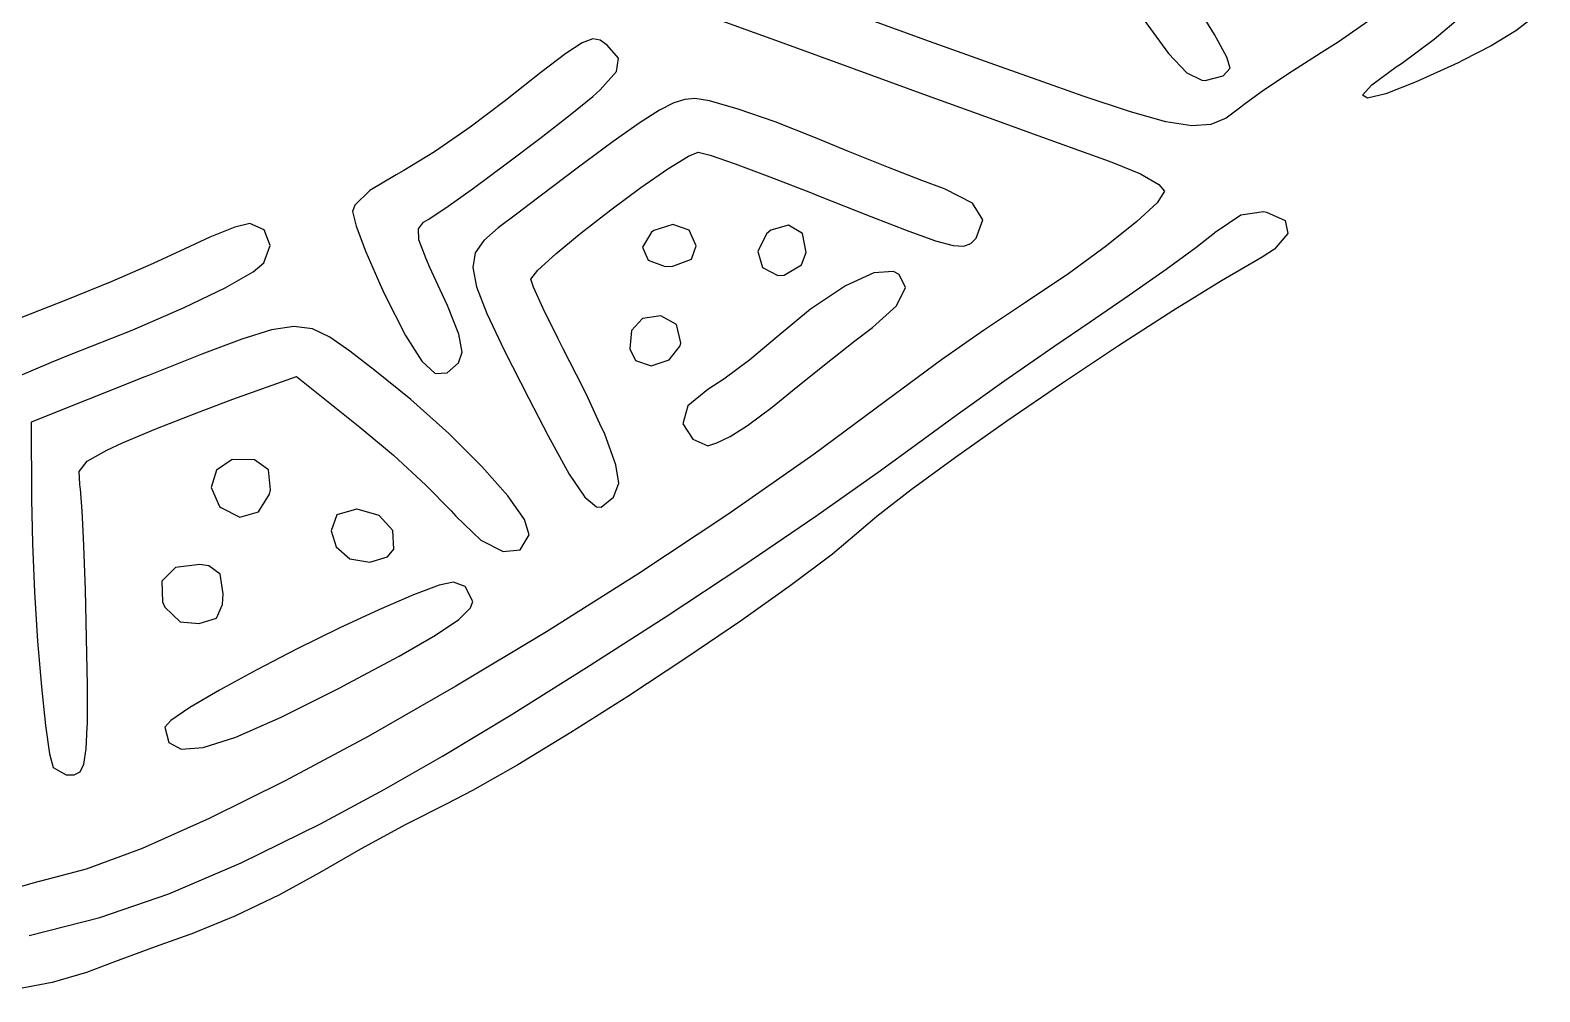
# Model space of a CAD drawing. Header units: inches. Extents: x -2.16 to 7.19, y -6.87 to -1.22.
# Drawn here: x 6.5 to 6.9228, y -5.9268 to -5.6574 of the extents above; entities that cross this region are included whole.
import ezdxf

# ---------------------------------------------------------------- set-up
doc = ezdxf.new("R2010")
doc.units = ezdxf.units.IN
doc.header["$MEASUREMENT"] = 0
doc.layers.add('Front', color=13, linetype='CONTINUOUS', true_color=0xc83434)

msp = doc.modelspace()

# ---------------------------------------------------------------- linework, layer by layer
at = {"layer": 'Front', "linetype": 'CONTINUOUS'}
for p, q in [((6.83164, -5.65865), (6.82614, -5.64977)), ((6.89318, -5.65997), (6.90469, -5.65022)), ((6.68775, -5.65265), (6.70972, -5.66063)), ((6.75056, -5.6601), (6.73237, -5.6535)), ((6.81201, -5.65467), (6.81877, -5.66394)), ((6.87773, -5.65284), (6.86631, -5.66077)), ((6.92278, -5.65252), (6.91603, -5.6576)), ((6.65757, -5.65989), (6.65462, -5.66101)), ((6.65965, -5.66024), (6.65757, -5.65989)), ((6.66161, -5.66164), (6.65965, -5.66024)), ((6.70972, -5.66063), (6.73073, -5.66825)), ((6.76881, -5.66667), (6.75056, -5.6601)), ((6.83509, -5.66502), (6.83164, -5.65865)), ((6.86631, -5.66077), (6.86261, -5.66313)), ((6.88403, -5.66676), (6.89318, -5.65997)), ((6.91603, -5.6576), (6.90917, -5.66181)), ((6.65002, -5.66401), (6.64303, -5.66931)), ((6.65462, -5.66101), (6.65002, -5.66401)), ((6.66475, -5.66529), (6.66161, -5.66164)), ((6.81877, -5.66394), (6.82392, -5.66934)), ((6.83604, -5.66811), (6.83509, -5.66502)), ((6.86261, -5.66313), (6.85348, -5.66891)), ((6.90917, -5.66181), (6.90133, -5.66587)), ((6.64303, -5.66931), (6.63307, -5.67716)), ((6.65963, -5.67417), (6.66418, -5.66904)), ((6.66418, -5.66904), (6.66475, -5.66529)), ((6.73073, -5.66825), (6.75019, -5.67531)), ((6.7865, -5.67297), (6.76881, -5.66667)), ((6.82392, -5.66934), (6.82809, -5.67146)), ((6.83408, -5.67019), (6.83604, -5.66811)), ((6.85348, -5.66891), (6.8455, -5.67425)), ((6.87575, -5.67271), (6.88259, -5.66771)), ((6.88259, -5.66771), (6.88403, -5.66676)), ((6.89993, -5.66656), (6.88818, -5.67193)), ((6.90133, -5.66587), (6.89993, -5.66656)), ((6.79486, -5.6759), (6.7865, -5.67297)), ((6.82809, -5.67146), (6.8291, -5.67155)), ((6.8291, -5.67155), (6.83408, -5.67019)), ((6.87315, -5.67563), (6.87575, -5.67271)), ((6.88818, -5.67193), (6.87963, -5.67524)), ((6.63307, -5.67716), (6.62325, -5.68456)), ((6.65123, -5.68115), (6.65757, -5.67599)), ((6.65757, -5.67599), (6.65963, -5.67417)), ((6.68024, -5.6778), (6.67626, -5.67981)), ((6.68335, -5.67686), (6.68024, -5.6778)), ((6.68617, -5.67661), (6.68335, -5.67686)), ((6.69026, -5.67727), (6.68617, -5.67661)), ((6.69829, -5.67957), (6.69026, -5.67727)), ((6.75019, -5.67531), (6.76755, -5.6816)), ((6.80819, -5.68033), (6.79486, -5.6759)), ((6.8455, -5.67425), (6.84001, -5.67821)), ((6.87453, -5.67647), (6.87315, -5.67563)), ((6.87963, -5.67524), (6.87453, -5.67647)), ((6.64273, -5.68776), (6.65123, -5.68115)), ((6.67626, -5.67981), (6.67081, -5.68328)), ((6.7086, -5.68314), (6.69829, -5.67957)), ((6.76755, -5.6816), (6.78221, -5.68692)), ((6.81806, -5.68308), (6.80819, -5.68033)), ((6.839, -5.67904), (6.83496, -5.68212)), ((6.84001, -5.67821), (6.839, -5.67904)), ((6.62325, -5.68456), (6.61319, -5.69149)), ((6.67081, -5.68328), (6.66331, -5.68859)), ((6.71992, -5.68758), (6.7086, -5.68314)), ((6.82528, -5.68423), (6.81806, -5.68308)), ((6.83065, -5.68388), (6.82528, -5.68423)), ((6.83496, -5.68212), (6.83065, -5.68388)), ((6.63329, -5.69491), (6.64273, -5.68776)), ((6.66331, -5.68859), (6.65316, -5.69612)), ((6.72915, -5.69138), (6.71992, -5.68758)), ((6.78221, -5.68692), (6.79362, -5.69104)), ((6.61319, -5.69149), (6.60465, -5.69677)), ((6.67862, -5.69625), (6.68434, -5.69268)), ((6.68434, -5.69268), (6.68704, -5.69156)), ((6.68704, -5.69156), (6.69039, -5.69244)), ((6.69039, -5.69244), (6.6974, -5.69486)), ((6.74033, -5.69588), (6.72915, -5.69138)), ((6.79362, -5.69104), (6.80119, -5.69378)), ((6.80119, -5.69378), (6.80338, -5.69457)), ((6.80338, -5.69457), (6.81093, -5.6977)), ((6.60245, -5.69795), (6.59515, -5.70238)), ((6.60465, -5.69677), (6.60245, -5.69795)), ((6.62412, -5.70169), (6.63329, -5.69491)), ((6.65316, -5.69612), (6.63976, -5.70625)), ((6.67105, -5.70153), (6.67862, -5.69625)), ((6.6974, -5.69486), (6.70711, -5.69847)), ((6.70711, -5.69847), (6.71855, -5.70292)), ((6.74968, -5.69954), (6.74033, -5.69588)), ((6.81093, -5.6977), (6.81609, -5.70065)), ((6.59515, -5.70238), (6.5909, -5.70649)), ((6.61643, -5.70718), (6.62412, -5.70169)), ((6.66262, -5.70776), (6.67105, -5.70153)), ((6.71855, -5.70292), (6.72079, -5.70381)), ((6.75579, -5.70181), (6.74968, -5.69954)), ((6.75627, -5.70197), (6.75579, -5.70181)), ((6.76388, -5.70592), (6.75627, -5.70197)), ((6.81765, -5.70251), (6.81557, -5.70575)), ((6.81609, -5.70065), (6.81765, -5.70251)), ((6.5909, -5.70649), (6.59025, -5.70825)), ((6.61144, -5.71046), (6.61643, -5.70718)), ((6.63976, -5.70625), (6.6366, -5.70866)), ((6.72079, -5.70381), (6.73541, -5.70963)), ((6.76683, -5.71057), (6.76388, -5.70592)), ((6.81557, -5.70575), (6.80993, -5.71105)), ((6.56151, -5.71155), (6.55733, -5.71261)), ((6.56552, -5.71332), (6.56151, -5.71155)), ((6.59025, -5.70825), (6.59128, -5.71232)), ((6.60872, -5.71309), (6.61019, -5.71125)), ((6.61019, -5.71125), (6.61144, -5.71046)), ((6.6366, -5.70866), (6.63109, -5.71283)), ((6.65433, -5.7142), (6.66262, -5.70776)), ((6.73541, -5.70963), (6.7461, -5.71376)), ((6.76494, -5.71567), (6.76683, -5.71057)), ((6.80993, -5.71105), (6.80145, -5.71785)), ((6.83188, -5.71401), (6.83902, -5.70917)), ((6.83902, -5.70917), (6.84542, -5.70825)), ((6.84542, -5.70825), (6.84625, -5.70839)), ((6.84625, -5.70839), (6.85149, -5.71072)), ((6.85149, -5.71072), (6.85222, -5.71441)), ((6.55035, -5.71538), (6.54331, -5.71865)), ((6.55733, -5.71261), (6.55035, -5.71538)), ((6.56717, -5.7177), (6.56552, -5.71332)), ((6.59128, -5.71232), (6.59401, -5.71952)), ((6.60887, -5.71612), (6.60872, -5.71309)), ((6.63109, -5.71283), (6.62707, -5.7163)), ((6.64942, -5.71823), (6.65433, -5.7142)), ((6.67403, -5.71402), (6.67152, -5.71823)), ((6.67469, -5.71352), (6.67403, -5.71402)), ((6.68, -5.71184), (6.67469, -5.71352)), ((6.68456, -5.71347), (6.68, -5.71184)), ((6.6865, -5.71783), (6.68456, -5.71347)), ((6.70622, -5.71451), (6.70381, -5.71942)), ((6.70744, -5.71347), (6.70622, -5.71451)), ((6.71238, -5.71207), (6.70744, -5.71347)), ((6.71625, -5.7144), (6.71238, -5.71207)), ((6.7173, -5.71966), (6.71625, -5.7144)), ((6.7461, -5.71376), (6.75354, -5.71639)), ((6.76343, -5.71719), (6.76491, -5.71571)), ((6.76491, -5.71571), (6.76494, -5.71567)), ((6.8264, -5.71832), (6.8317, -5.71416)), ((6.8317, -5.71416), (6.83188, -5.71401)), ((6.85222, -5.71441), (6.84851, -5.71879)), ((6.54331, -5.71865), (6.53443, -5.72279)), ((6.56543, -5.72259), (6.56717, -5.7177)), ((6.59401, -5.71952), (6.59793, -5.7285)), ((6.61085, -5.72145), (6.60887, -5.71612)), ((6.62465, -5.71975), (6.62392, -5.72387)), ((6.62707, -5.7163), (6.62465, -5.71975)), ((6.64215, -5.72463), (6.64717, -5.72007)), ((6.64717, -5.72007), (6.64942, -5.71823)), ((6.67152, -5.71823), (6.67308, -5.72188)), ((6.68517, -5.72161), (6.68594, -5.71942)), ((6.68594, -5.71942), (6.6865, -5.71783)), ((6.70381, -5.71942), (6.70512, -5.72389)), ((6.71599, -5.72316), (6.7173, -5.71966)), ((6.75354, -5.71639), (6.75845, -5.71772)), ((6.75845, -5.71772), (6.76151, -5.71792)), ((6.76151, -5.71792), (6.76343, -5.71719)), ((6.80145, -5.71785), (6.79083, -5.72558)), ((6.81809, -5.72439), (6.8264, -5.71832)), ((6.84851, -5.71879), (6.84501, -5.72104)), ((6.53443, -5.72279), (6.52283, -5.72781)), ((6.5624, -5.7251), (6.56543, -5.72259)), ((6.61195, -5.72387), (6.61085, -5.72145)), ((6.61483, -5.73017), (6.61195, -5.72387)), ((6.62392, -5.72387), (6.62496, -5.72933)), ((6.67308, -5.72188), (6.67787, -5.72363)), ((6.67787, -5.72363), (6.67995, -5.72356)), ((6.67995, -5.72356), (6.68517, -5.72161)), ((6.70512, -5.72389), (6.70937, -5.72611)), ((6.7112, -5.72605), (6.71599, -5.72316)), ((6.80786, -5.73158), (6.81809, -5.72439)), ((6.84501, -5.72104), (6.83366, -5.72761)), ((6.52283, -5.72781), (6.51045, -5.73289)), ((6.55462, -5.7296), (6.5624, -5.7251)), ((6.59793, -5.7285), (6.59925, -5.73133)), ((6.64025, -5.72713), (6.64215, -5.72463)), ((6.64099, -5.7294), (6.64025, -5.72713)), ((6.70937, -5.72611), (6.7112, -5.72605)), ((6.73629, -5.72535), (6.7283, -5.72901)), ((6.74173, -5.72504), (6.73629, -5.72535)), ((6.74332, -5.72585), (6.74173, -5.72504)), ((6.74511, -5.72951), (6.74332, -5.72585)), ((6.79083, -5.72558), (6.77877, -5.73369)), ((6.83366, -5.72761), (6.81998, -5.73608)), ((6.54315, -5.73514), (6.55462, -5.7296)), ((6.59925, -5.73133), (6.60506, -5.74291)), ((6.61684, -5.73456), (6.61483, -5.73017)), ((6.62496, -5.72933), (6.62787, -5.73682)), ((6.64366, -5.73537), (6.64099, -5.7294)), ((6.7283, -5.72901), (6.71851, -5.7356)), ((6.74258, -5.73463), (6.74511, -5.72951)), ((6.79684, -5.7391), (6.80786, -5.73158)), ((6.50525, -5.73494), (6.49172, -5.74022)), ((6.51045, -5.73289), (6.50525, -5.73494)), ((6.52858, -5.74145), (6.54315, -5.73514)), ((6.62001, -5.74258), (6.61684, -5.73456)), ((6.62787, -5.73682), (6.63274, -5.74701)), ((6.64782, -5.74391), (6.64366, -5.73537)), ((6.71851, -5.7356), (6.70916, -5.74334)), ((6.73588, -5.74074), (6.74258, -5.73463)), ((6.77702, -5.73482), (6.76694, -5.74154)), ((6.77877, -5.73369), (6.77702, -5.73482)), ((6.81998, -5.73608), (6.80483, -5.74584)), ((6.57385, -5.74042), (6.56755, -5.74135)), ((6.57902, -5.74112), (6.57385, -5.74042)), ((6.58394, -5.74343), (6.57902, -5.74112)), ((6.6715, -5.73814), (6.66842, -5.74156)), ((6.67657, -5.73748), (6.6715, -5.73814)), ((6.68103, -5.73991), (6.67657, -5.73748)), ((6.68226, -5.74499), (6.68103, -5.73991)), ((6.73098, -5.74446), (6.73588, -5.74074)), ((6.78663, -5.74604), (6.79684, -5.7391)), ((6.5115, -5.74822), (6.52858, -5.74145)), ((6.55925, -5.74393), (6.54806, -5.74819)), ((6.56755, -5.74135), (6.55925, -5.74393)), ((6.58949, -5.74731), (6.58394, -5.74343)), ((6.60506, -5.74291), (6.60964, -5.75018)), ((6.62098, -5.74763), (6.62001, -5.74258)), ((6.64923, -5.74669), (6.64782, -5.74391)), ((6.66842, -5.74156), (6.6679, -5.74669)), ((6.68207, -5.74585), (6.68226, -5.74499)), ((6.70916, -5.74334), (6.70155, -5.74975)), ((6.72243, -5.75119), (6.73098, -5.74446)), ((6.76694, -5.74154), (6.75522, -5.74979)), ((6.506, -5.75039), (6.5115, -5.74822)), ((6.54806, -5.74819), (6.5331, -5.75415)), ((6.59655, -5.75275), (6.58949, -5.74731)), ((6.61997, -5.75063), (6.62098, -5.74763)), ((6.63274, -5.74701), (6.63966, -5.76058)), ((6.65298, -5.754), (6.64923, -5.74669)), ((6.6679, -5.74669), (6.66953, -5.74999)), ((6.67891, -5.74978), (6.68207, -5.74585)), ((6.70155, -5.74975), (6.69429, -5.7552)), ((6.77271, -5.75573), (6.78663, -5.74604)), ((6.80483, -5.74584), (6.78906, -5.75633)), ((6.49653, -5.75442), (6.506, -5.75039)), ((6.6066, -5.76088), (6.59655, -5.75275)), ((6.60964, -5.75018), (6.61341, -5.75355)), ((6.61341, -5.75355), (6.61682, -5.75343)), ((6.61682, -5.75343), (6.61997, -5.75063)), ((6.66953, -5.74999), (6.67394, -5.75146)), ((6.67394, -5.75146), (6.67891, -5.74978)), ((6.714, -5.75802), (6.72243, -5.75119)), ((6.75522, -5.74979), (6.7441, -5.75796)), ((6.53213, -5.75454), (6.50025, -5.76722)), ((6.5331, -5.75415), (6.53213, -5.75454)), ((6.55679, -5.7608), (6.57458, -5.7544)), ((6.57458, -5.7544), (6.59232, -5.7686)), ((6.65578, -5.7595), (6.65298, -5.754)), ((6.68979, -5.75804), (6.68421, -5.76263)), ((6.69429, -5.7552), (6.68979, -5.75804)), ((6.70777, -5.763), (6.714, -5.75802)), ((6.7441, -5.75796), (6.74232, -5.75932)), ((6.75924, -5.76532), (6.77271, -5.75573)), ((6.78906, -5.75633), (6.77354, -5.76694)), ((6.5467, -5.76456), (6.55679, -5.7608)), ((6.61721, -5.77038), (6.6066, -5.76088)), ((6.63966, -5.76058), (6.64506, -5.77106)), ((6.65954, -5.76767), (6.65578, -5.7595)), ((6.74232, -5.75932), (6.71959, -5.77615)), ((6.53521, -5.76908), (6.5467, -5.76456)), ((6.68421, -5.76263), (6.68279, -5.76767)), ((6.70084, -5.76813), (6.70777, -5.763)), ((6.74809, -5.77349), (6.75924, -5.76532)), ((6.50025, -5.76722), (6.50036, -5.78876)), ((6.52581, -5.77302), (6.53521, -5.76908)), ((6.59232, -5.7686), (6.6017, -5.7765)), ((6.62649, -5.77962), (6.61721, -5.77038)), ((6.6609, -5.77062), (6.65954, -5.76767)), ((6.66403, -5.77916), (6.6609, -5.77062)), ((6.68279, -5.76767), (6.68554, -5.77197)), ((6.69604, -5.77121), (6.70084, -5.76813)), ((6.77354, -5.76694), (6.75913, -5.77709)), ((6.51596, -5.77814), (6.52142, -5.77502)), ((6.52142, -5.77502), (6.52581, -5.77302)), ((6.64506, -5.77106), (6.6509, -5.78176)), ((6.68554, -5.77197), (6.68979, -5.77385)), ((6.68979, -5.77385), (6.69234, -5.77299)), ((6.69234, -5.77299), (6.69604, -5.77121)), ((6.73816, -5.78077), (6.74809, -5.77349)), ((6.51376, -5.78101), (6.51596, -5.77814)), ((6.55652, -5.77767), (6.55215, -5.78071)), ((6.56278, -5.77781), (6.55652, -5.77767)), ((6.56671, -5.78057), (6.56278, -5.77781)), ((6.6017, -5.7765), (6.61077, -5.78483)), ((6.66485, -5.78429), (6.66403, -5.77916)), ((6.71959, -5.77615), (6.69534, -5.79308)), ((6.75913, -5.77709), (6.7467, -5.7862)), ((6.51386, -5.78457), (6.51376, -5.78101)), ((6.55215, -5.78071), (6.55066, -5.78554)), ((6.56727, -5.78614), (6.56671, -5.78057)), ((6.63376, -5.78789), (6.62649, -5.77962)), ((6.6509, -5.78176), (6.65532, -5.78824)), ((6.72002, -5.79354), (6.73816, -5.78077)), ((6.51401, -5.78554), (6.51386, -5.78457)), ((6.51406, -5.78589), (6.51401, -5.78554)), ((6.51456, -5.79214), (6.51406, -5.78589)), ((6.55066, -5.78554), (6.55302, -5.7908)), ((6.56391, -5.79233), (6.56705, -5.78739)), ((6.56705, -5.78739), (6.56727, -5.78614)), ((6.61077, -5.78483), (6.61789, -5.79206)), ((6.66338, -5.78823), (6.66485, -5.78429)), ((6.7467, -5.7862), (6.73711, -5.79367)), ((6.50036, -5.78876), (6.50062, -5.80123)), ((6.55302, -5.7908), (6.55335, -5.79114)), ((6.55335, -5.79114), (6.55875, -5.7938)), ((6.59141, -5.79155), (6.58588, -5.79321)), ((6.59157, -5.79155), (6.59141, -5.79155)), ((6.59771, -5.79334), (6.59157, -5.79155)), ((6.63839, -5.7945), (6.63376, -5.78789)), ((6.65532, -5.78824), (6.65864, -5.79093)), ((6.65864, -5.79093), (6.65987, -5.79103)), ((6.65987, -5.79103), (6.66338, -5.78823)), ((6.51484, -5.7977), (6.51456, -5.79214)), ((6.55875, -5.7938), (6.56391, -5.79233)), ((6.58588, -5.79321), (6.58426, -5.7977)), ((6.60159, -5.79757), (6.59771, -5.79334)), ((6.61789, -5.79206), (6.61922, -5.79356)), ((6.61922, -5.79356), (6.6262, -5.80024)), ((6.63972, -5.79875), (6.63839, -5.7945)), ((6.69534, -5.79308), (6.67014, -5.80979)), ((6.69954, -5.80745), (6.72002, -5.79354)), ((6.73711, -5.79367), (6.73275, -5.79742)), ((6.51505, -5.80189), (6.51484, -5.7977)), ((6.58426, -5.7977), (6.58568, -5.80217)), ((6.60186, -5.80277), (6.60159, -5.79757)), ((6.6262, -5.80024), (6.63244, -5.80345)), ((6.6372, -5.80301), (6.63972, -5.79875)), ((6.73275, -5.79742), (6.72469, -5.80418)), ((6.50062, -5.80123), (6.50122, -5.81483)), ((6.5154, -5.81176), (6.51505, -5.80189)), ((6.58568, -5.80217), (6.58956, -5.80547)), ((6.60007, -5.80496), (6.60186, -5.80277)), ((6.63244, -5.80345), (6.6372, -5.80301)), ((6.72469, -5.80418), (6.7132, -5.81282)), ((6.54068, -5.80792), (6.53691, -5.81176)), ((6.54754, -5.80705), (6.54068, -5.80792)), ((6.54999, -5.80747), (6.54754, -5.80705)), ((6.55322, -5.80978), (6.54999, -5.80747)), ((6.58956, -5.80547), (6.59511, -5.80643)), ((6.59511, -5.80643), (6.60007, -5.80496)), ((6.67779, -5.82181), (6.69954, -5.80745)), ((6.51548, -5.81411), (6.5154, -5.81176)), ((6.53691, -5.81176), (6.53706, -5.81753)), ((6.554, -5.8153), (6.55322, -5.80978)), ((6.61457, -5.81283), (6.60732, -5.81555)), ((6.61854, -5.81202), (6.61457, -5.81283)), ((6.62185, -5.81326), (6.61854, -5.81202)), ((6.67014, -5.80979), (6.64458, -5.82594)), ((6.7132, -5.81282), (6.69922, -5.82274)), ((6.50122, -5.81483), (6.50208, -5.82854)), ((6.51581, -5.82773), (6.51548, -5.81411)), ((6.55387, -5.81833), (6.554, -5.8153)), ((6.60732, -5.81555), (6.59768, -5.81974)), ((6.624, -5.81746), (6.62185, -5.81326)), ((6.53706, -5.81753), (6.53775, -5.81904)), ((6.53775, -5.81904), (6.54196, -5.82313)), ((6.55213, -5.82215), (6.55387, -5.81833)), ((6.59768, -5.81974), (6.58655, -5.82495)), ((6.62003, -5.82247), (6.62335, -5.81922)), ((6.62335, -5.81922), (6.624, -5.81746)), ((6.54196, -5.82313), (6.5473, -5.82357)), ((6.5473, -5.82357), (6.55213, -5.82215)), ((6.58655, -5.82495), (6.5748, -5.83074)), ((6.6135, -5.82689), (6.62003, -5.82247)), ((6.65582, -5.83595), (6.67779, -5.82181)), ((6.69922, -5.82274), (6.68365, -5.83334)), ((6.50208, -5.82854), (6.50312, -5.84134)), ((6.51601, -5.84084), (6.51581, -5.82773)), ((6.6033, -5.83278), (6.6135, -5.82689)), ((6.64458, -5.82594), (6.61922, -5.84119)), ((6.5748, -5.83074), (6.56332, -5.83666)), ((6.589, -5.84044), (6.6033, -5.83278)), ((6.68365, -5.83334), (6.66741, -5.84402)), ((6.56332, -5.83666), (6.553, -5.84227)), ((6.63468, -5.84916), (6.65582, -5.83595)), ((6.50312, -5.84134), (6.50425, -5.85219)), ((6.51602, -5.85158), (6.51601, -5.84084)), ((6.553, -5.84227), (6.54471, -5.84712)), ((6.57027, -5.84986), (6.58668, -5.84165)), ((6.58668, -5.84165), (6.589, -5.84044)), ((6.61922, -5.84119), (6.59464, -5.85521)), ((6.66741, -5.84402), (6.65142, -5.85416)), ((6.53935, -5.85077), (6.53775, -5.85261)), ((6.54471, -5.84712), (6.53935, -5.85077)), ((6.55762, -5.8554), (6.57027, -5.84986)), ((6.61544, -5.86078), (6.63468, -5.84916)), ((6.50425, -5.85219), (6.50539, -5.86008)), ((6.51572, -5.85872), (6.51597, -5.85261)), ((6.51597, -5.85261), (6.51602, -5.85158)), ((6.53775, -5.85261), (6.53882, -5.85689)), ((6.5484, -5.85837), (6.55762, -5.8554)), ((6.59464, -5.85521), (6.57142, -5.86767)), ((6.65142, -5.85416), (6.6366, -5.86316)), ((6.51506, -5.863), (6.51572, -5.85872)), ((6.53882, -5.85689), (6.54225, -5.85883)), ((6.54225, -5.85883), (6.5484, -5.85837)), ((6.50539, -5.86008), (6.50645, -5.86396)), ((6.51396, -5.86518), (6.51506, -5.863)), ((6.59916, -5.8701), (6.61544, -5.86078)), ((6.6366, -5.86316), (6.62386, -5.87041)), ((6.50645, -5.86396), (6.51011, -5.86603)), ((6.51011, -5.86603), (6.51236, -5.86599)), ((6.51236, -5.86599), (6.51396, -5.86518)), ((6.57142, -5.86767), (6.55013, -5.87824)), ((6.58132, -5.87967), (6.59916, -5.8701)), ((6.62386, -5.87041), (6.6165, -5.87421)), ((6.6165, -5.87421), (6.60523, -5.87993)), ((6.55013, -5.87824), (6.53134, -5.88658)), ((6.5591, -5.89067), (6.58132, -5.87967)), ((6.60523, -5.87993), (6.59249, -5.88684)), ((6.53134, -5.88658), (6.51564, -5.89237)), ((6.59249, -5.88684), (6.58104, -5.89344)), ((6.51564, -5.89237), (6.509, -5.89423)), ((6.53887, -5.8993), (6.5591, -5.89067)), ((6.58102, -5.89344), (6.56978, -5.89963)), ((6.58104, -5.89344), (6.58102, -5.89344)), ((6.5007, -5.89635), (6.49377, -5.89837)), ((6.509, -5.89423), (6.5007, -5.89635)), ((6.51947, -5.90593), (6.53887, -5.8993)), ((6.56978, -5.89963), (6.55735, -5.9056)), ((6.49974, -5.91096), (6.51947, -5.90593)), ((6.55735, -5.9056), (6.54636, -5.9101)), ((6.54602, -5.91022), (6.535, -5.91417)), ((6.54636, -5.9101), (6.54602, -5.91022)), ((6.535, -5.91417), (6.5236, -5.91839)), ((6.5236, -5.91839), (6.5158, -5.92138)), ((6.5158, -5.92138), (6.5062, -5.92416)), ((6.5062, -5.92416), (6.49235, -5.92676))]:
    msp.add_line(p, q, dxfattribs=at)

doc.saveas('drawing.dxf')
